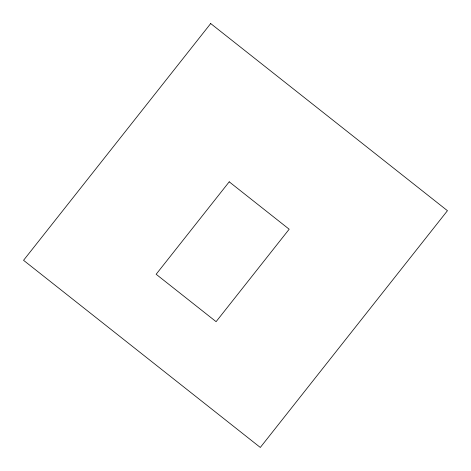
<?xml version="1.0" encoding="UTF-8"?>
<svg xmlns="http://www.w3.org/2000/svg" width="471" height="471" viewBox="0 0 471 471"><rect width="100%" height="100%" fill="white"/><g stroke="black" fill="none" stroke-linecap="round" stroke-linejoin="round"><path stroke-width="0.71" d="M210.696 23.55L23.55 260.304L260.304 447.45L447.45 210.696L210.696 23.55M229.218 181.824L156.142 274.269L216.101 321.664L289.176 229.218L229.218 181.824"/></g></svg>
